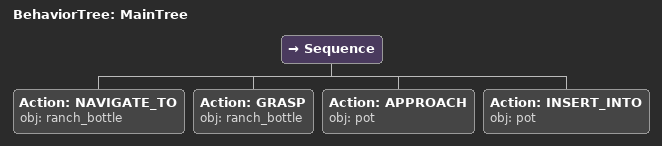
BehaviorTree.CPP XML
<root main_tree_to_execute="MainTree">
  <BehaviorTree ID="MainTree">
    <Sequence>
      <!-- Navigate to ranch_bottle -->
      <Action ID="NAVIGATE_TO" obj="ranch_bottle" />
      <!-- Grasp ranch_bottle -->
      <Action ID="GRASP" obj="ranch_bottle" />
      <!-- Approach pot -->
      <Action ID="APPROACH" obj="pot" />
      <!-- Insert into pot -->
      <Action ID="INSERT_INTO" obj="pot" />
    </Sequence>
  </BehaviorTree>
</root>
